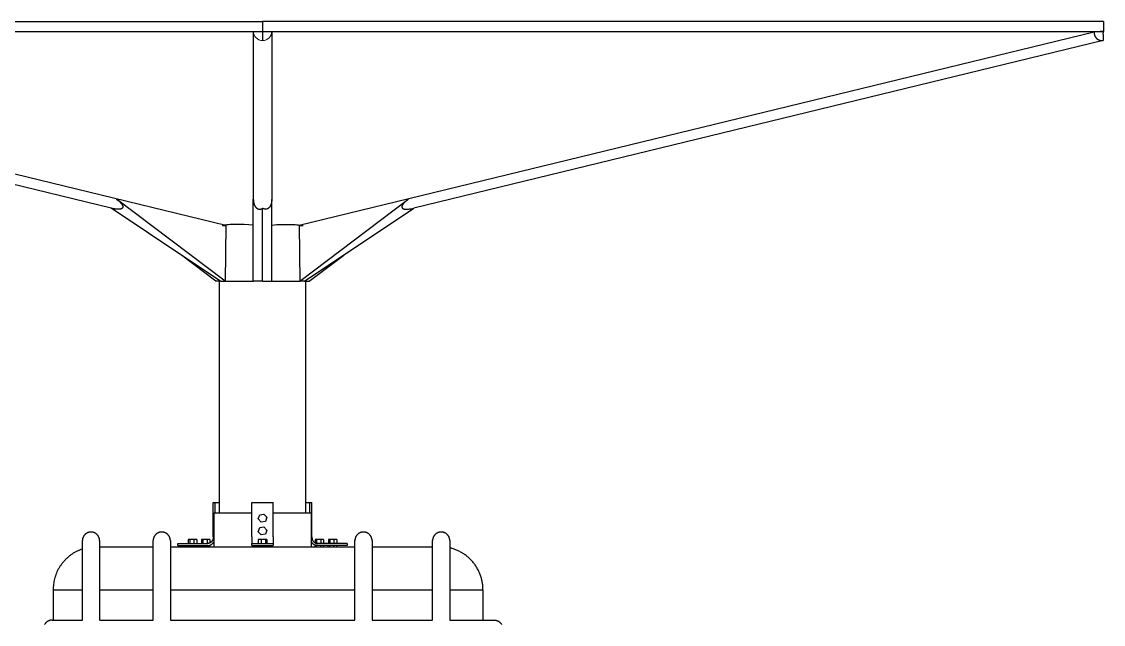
# Model space of a CAD drawing. Header units: millimetres. Extents: x 1.5 to 37.9, y -0.3 to 12.6.
# Drawn here: x 10.116 to 12.633, y 6.262 to 7.665 of the extents above; entities that cross this region are included whole.
import ezdxf

# ---------------------------------------------------------------- set-up
doc = ezdxf.new("R2010")
doc.units = ezdxf.units.MM
doc.layers.add('0.2', color=6, linetype='Continuous', lineweight=15)
doc.layers.add('0.3', color=4, linetype='Continuous', lineweight=20)

msp = doc.modelspace()

# ---------------------------------------------------------------- linework, layer by layer
at = {"layer": '0.2', "lineweight": -3}
for points in [[(10.1891, 6.3431), (10.1891, 6.3431), (10.1892, 6.3431), (10.1892, 6.3431), (10.1892, 6.3431), (10.1894, 6.3431), (10.1902, 6.3431), (10.1934, 6.3431), (10.2069, 6.3431), (10.2572, 6.3431)], [(10.2972, 6.3431), (10.422, 6.3431)], [(10.4622, 6.3431), (10.8912, 6.3431)], [(10.9314, 6.3431), (11.0725, 6.3431)], [(11.1122, 6.3431), (11.1684, 6.3431), (11.1842, 6.3431), (11.188, 6.3431), (11.1889, 6.3431), (11.1891, 6.3431), (11.1891, 6.3431), (11.1891, 6.3431), (11.1891, 6.3431), (11.1891, 6.3431)]]:
    msp.add_lwpolyline(points, dxfattribs=at)
at = {"layer": '0.3', "lineweight": -3}
for points in [[(8.7201, 7.6652), (10.6763, 7.6652)], [(12.6326, 7.6652), (10.6763, 7.6652)], [(10.6763, 7.6652), (10.6763, 7.6426)], [(12.6326, 7.6652), (12.6326, 7.6426)], [(8.7204, 7.6426), (10.6763, 7.6426)], [(10.591, 7.1907), (8.7414, 7.6408)], [(10.655, 7.2523), (10.6549, 7.6426)], [(10.6763, 7.6426), (10.6763, 7.6212)], [(10.6763, 7.6426), (12.6326, 7.6426)], [(10.6978, 7.6426), (10.6979, 7.2523)], [(12.6109, 7.6405), (10.7615, 7.1905)], [(12.6326, 7.6426), (12.6274, 7.6426), (12.625, 7.6426), (12.6203, 7.6418), (12.6109, 7.6405)], [(12.6109, 7.6405), (12.6109, 7.64), (12.6109, 7.6394), (12.611, 7.6389), (12.611, 7.6383), (12.6111, 7.6378), (12.6112, 7.6373), (12.6112, 7.6367), (12.6113, 7.6362), (12.6115, 7.6357), (12.6116, 7.6352), (12.6117, 7.6347), (12.6119, 7.6342), (12.612, 7.6337), (12.6122, 7.6332), (12.6124, 7.6327), (12.6126, 7.6323), (12.6128, 7.6318), (12.613, 7.6313), (12.6132, 7.6309), (12.6135, 7.6304), (12.6137, 7.63), (12.614, 7.6296), (12.6143, 7.6291), (12.6146, 7.6287), (12.6149, 7.6283), (12.6152, 7.6279), (12.6155, 7.6275), (12.6158, 7.6272), (12.6162, 7.6268), (12.6165, 7.6264), (12.6169, 7.6261), (12.6172, 7.6257), (12.6177, 7.6254), (12.6181, 7.625), (12.6185, 7.6247), (12.6189, 7.6244), (12.6194, 7.6241), (12.6198, 7.6238), (12.6203, 7.6236), (12.6207, 7.6233), (12.6212, 7.6231), (12.6216, 7.6228), (12.6221, 7.6226), (12.6226, 7.6224), (12.6231, 7.6222), (12.6235, 7.6221), (12.624, 7.6219), (12.6245, 7.6218), (12.625, 7.6216), (12.6255, 7.6215), (12.626, 7.6214), (12.6265, 7.6213), (12.627, 7.6212), (12.6275, 7.6212), (12.628, 7.6211), (12.6285, 7.6211), (12.629, 7.6211), (12.6295, 7.621), (12.63, 7.621), (12.6305, 7.6211), (12.631, 7.6211), (12.6315, 7.6211), (12.632, 7.6212), (12.6325, 7.6212)], [(12.6325, 7.6356), (12.6326, 7.6426)], [(12.6325, 7.6356), (12.6325, 7.6212)], [(10.3244, 7.2307), (8.7201, 7.621)], [(12.6325, 7.6211), (11.0284, 7.2307)], [(10.3369, 7.2523), (10.3419, 7.2478), (10.3443, 7.2456), (10.3454, 7.2444), (10.3465, 7.2433), (10.347, 7.2428), (10.3474, 7.2422), (10.3479, 7.2416), (10.3484, 7.241), (10.3489, 7.2404), (10.3494, 7.2397), (10.3496, 7.2393), (10.3498, 7.239), (10.35, 7.2386), (10.3502, 7.2383), (10.3504, 7.2379), (10.3506, 7.2375), (10.3508, 7.2372), (10.3509, 7.2368), (10.351, 7.2366), (10.3511, 7.2365), (10.3511, 7.2363), (10.3512, 7.2361), (10.3513, 7.2359), (10.3513, 7.2357), (10.3514, 7.2356), (10.3514, 7.2354), (10.3514, 7.2352), (10.3515, 7.235), (10.3515, 7.2348), (10.3515, 7.2347), (10.3515, 7.2345), (10.3515, 7.2343), (10.3515, 7.2341), (10.3515, 7.234), (10.3515, 7.2339), (10.3515, 7.2338), (10.3515, 7.2337), (10.3515, 7.2336), (10.3515, 7.2335), (10.3515, 7.2335), (10.3515, 7.2334), (10.3515, 7.2333), (10.3515, 7.2332), (10.3514, 7.2331), (10.3514, 7.233), (10.3514, 7.233), (10.3514, 7.2329), (10.3514, 7.2328), (10.3513, 7.2327), (10.3513, 7.2326), (10.3513, 7.2326), (10.3512, 7.2325), (10.3512, 7.2324), (10.3512, 7.2323), (10.3511, 7.2322), (10.3511, 7.2322), (10.3511, 7.2321), (10.351, 7.232), (10.351, 7.232), (10.3509, 7.2319), (10.3509, 7.2318), (10.3509, 7.2317), (10.3508, 7.2317), (10.3508, 7.2316), (10.3507, 7.2315), (10.3507, 7.2315), (10.3506, 7.2314), (10.3506, 7.2314), (10.3505, 7.2313), (10.3504, 7.2312), (10.3504, 7.2312), (10.3503, 7.2311), (10.3503, 7.2311), (10.3502, 7.231), (10.3501, 7.2309), (10.3499, 7.2308), (10.3498, 7.2307), (10.3497, 7.2306), (10.3495, 7.2305), (10.3494, 7.2304), (10.3492, 7.2303), (10.3491, 7.2302), (10.3489, 7.2301), (10.3487, 7.23), (10.3485, 7.2299), (10.3484, 7.2299), (10.3482, 7.2298), (10.348, 7.2297), (10.3478, 7.2296), (10.3476, 7.2296), (10.3474, 7.2295), (10.3472, 7.2294), (10.3468, 7.2293), (10.3464, 7.2292), (10.346, 7.2291), (10.3455, 7.2291), (10.3451, 7.229), (10.3446, 7.2289), (10.3441, 7.2289), (10.3436, 7.2288), (10.3431, 7.2288), (10.3421, 7.2287), (10.3411, 7.2287), (10.34, 7.2287), (10.339, 7.2288), (10.3379, 7.2288), (10.3368, 7.2289), (10.3347, 7.2291), (10.3326, 7.2294), (10.3307, 7.2297), (10.3273, 7.2303), (10.3249, 7.2307)], [(10.5893, 7.0608), (10.3369, 7.2523)], [(10.6548, 7.2523), (10.6549, 7.2501), (10.655, 7.249), (10.6551, 7.2478), (10.6553, 7.2467), (10.6554, 7.2456), (10.6556, 7.2444), (10.6559, 7.2433), (10.6561, 7.2422), (10.6563, 7.2416), (10.6565, 7.241), (10.6567, 7.2404), (10.6569, 7.2397), (10.6572, 7.239), (10.6575, 7.2383), (10.6578, 7.2375), (10.658, 7.2372), (10.6582, 7.2368), (10.6584, 7.2365), (10.6586, 7.2361), (10.6588, 7.2357), (10.659, 7.2354), (10.6593, 7.235), (10.6595, 7.2347), (10.6597, 7.2343), (10.66, 7.234), (10.6603, 7.2336), (10.6605, 7.2333), (10.6608, 7.233), (10.6611, 7.2326), (10.6614, 7.2323), (10.6618, 7.232), (10.6621, 7.2317), (10.6624, 7.2314), (10.6627, 7.2312), (10.663, 7.2309), (10.6633, 7.2307), (10.6637, 7.2305), (10.664, 7.2303), (10.6643, 7.2301), (10.6646, 7.2299), (10.6649, 7.2298), (10.6652, 7.2296), (10.6655, 7.2295), (10.6659, 7.2294), (10.6662, 7.2293), (10.6665, 7.2292), (10.6668, 7.2291), (10.6671, 7.229), (10.6674, 7.2289), (10.6677, 7.2289), (10.668, 7.2288), (10.6683, 7.2288), (10.6686, 7.2288), (10.6689, 7.2287), (10.6692, 7.2287), (10.6694, 7.2287), (10.6697, 7.2287), (10.67, 7.2287), (10.6703, 7.2288), (10.6705, 7.2288), (10.6708, 7.2288), (10.6711, 7.2288), (10.6713, 7.2289), (10.6716, 7.2289), (10.6718, 7.229), (10.6721, 7.229), (10.6723, 7.2291), (10.6725, 7.2292), (10.6728, 7.2292), (10.6732, 7.2294), (10.6736, 7.2295), (10.674, 7.2297), (10.6744, 7.2298), (10.6748, 7.23), (10.6751, 7.2301), (10.6754, 7.2303), (10.6756, 7.2304), (10.6764, 7.2309)], [(10.6548, 7.0608), (10.6548, 7.2523)], [(10.6979, 7.2515), (10.6979, 7.2505), (10.6978, 7.2495), (10.6978, 7.2484), (10.6977, 7.2474), (10.6975, 7.2463), (10.6974, 7.2452), (10.6971, 7.244), (10.6969, 7.2429), (10.6968, 7.2424), (10.6966, 7.2419), (10.6965, 7.2413), (10.6963, 7.2407), (10.696, 7.24), (10.6958, 7.2393), (10.6955, 7.2386), (10.6952, 7.2379), (10.6949, 7.2372), (10.6947, 7.2369), (10.6945, 7.2365), (10.6943, 7.2361), (10.6941, 7.2358), (10.6939, 7.2354), (10.6937, 7.2351), (10.6935, 7.2347), (10.6932, 7.2344), (10.693, 7.234), (10.6927, 7.2337), (10.6925, 7.2333), (10.6922, 7.233), (10.6919, 7.2327), (10.6916, 7.2324), (10.6913, 7.2321), (10.691, 7.2318), (10.6907, 7.2315), (10.6903, 7.2312), (10.69, 7.2309), (10.6897, 7.2307), (10.6894, 7.2305), (10.6891, 7.2303), (10.6887, 7.2301), (10.6884, 7.2299), (10.6881, 7.2297), (10.6878, 7.2296), (10.6875, 7.2294), (10.6872, 7.2293), (10.6869, 7.2292), (10.6865, 7.2291), (10.6862, 7.229), (10.6859, 7.2289), (10.6856, 7.2288), (10.6853, 7.2288), (10.685, 7.2287), (10.6847, 7.2287), (10.6844, 7.2286), (10.6841, 7.2286), (10.6838, 7.2286), (10.6836, 7.2286), (10.6833, 7.2286), (10.683, 7.2286), (10.6827, 7.2286), (10.6824, 7.2286), (10.6822, 7.2287), (10.6819, 7.2287), (10.6816, 7.2288), (10.6814, 7.2288), (10.6811, 7.2288), (10.6809, 7.2289), (10.6806, 7.229), (10.6804, 7.229), (10.6802, 7.2291), (10.6799, 7.2292), (10.6795, 7.2293), (10.6791, 7.2295), (10.6787, 7.2296), (10.6783, 7.2298), (10.6779, 7.23), (10.6776, 7.2301), (10.6773, 7.2303), (10.6771, 7.2304), (10.6763, 7.2309)], [(10.6979, 7.0608), (10.6979, 7.2516)], [(10.7634, 7.0609), (11.0147, 7.2515)], [(11.0157, 7.2523), (11.0146, 7.2515), (11.0121, 7.2495), (11.0109, 7.2484), (11.0097, 7.2474), (11.0085, 7.2463), (11.0074, 7.2452), (11.0063, 7.244), (11.0052, 7.2429), (11.0048, 7.2424), (11.0043, 7.2419), (11.0039, 7.2413), (11.0034, 7.2407), (11.0029, 7.24), (11.0027, 7.2397), (11.0025, 7.2393), (11.0022, 7.239), (11.002, 7.2386), (11.0018, 7.2383), (11.0016, 7.2379), (11.0014, 7.2376), (11.0013, 7.2372), (11.0011, 7.2369), (11.001, 7.2367), (11.001, 7.2365), (11.0009, 7.2363), (11.0009, 7.2361), (11.0008, 7.236), (11.0007, 7.2358), (11.0007, 7.2356), (11.0006, 7.2354), (11.0006, 7.2353), (11.0006, 7.2351), (11.0005, 7.2349), (11.0005, 7.2347), (11.0005, 7.2345), (11.0005, 7.2344), (11.0005, 7.2342), (11.0005, 7.234), (11.0005, 7.2339), (11.0005, 7.2338), (11.0005, 7.2337), (11.0005, 7.2336), (11.0005, 7.2335), (11.0005, 7.2334), (11.0005, 7.2333), (11.0005, 7.2333), (11.0005, 7.2332), (11.0006, 7.2331), (11.0006, 7.233), (11.0006, 7.2329), (11.0006, 7.2329), (11.0006, 7.2328), (11.0007, 7.2327), (11.0007, 7.2326), (11.0007, 7.2325), (11.0007, 7.2325), (11.0008, 7.2324), (11.0008, 7.2323), (11.0008, 7.2322), (11.0009, 7.2321), (11.0009, 7.2321), (11.001, 7.232), (11.001, 7.2319), (11.001, 7.2318), (11.0011, 7.2318), (11.0011, 7.2317), (11.0012, 7.2316), (11.0012, 7.2315), (11.0013, 7.2315), (11.0013, 7.2314), (11.0014, 7.2313), (11.0015, 7.2313), (11.0015, 7.2312), (11.0016, 7.2311), (11.0016, 7.2311), (11.0017, 7.231), (11.0018, 7.2309), (11.0018, 7.2309), (11.0019, 7.2308), (11.002, 7.2308), (11.002, 7.2307), (11.0022, 7.2306), (11.0023, 7.2305), (11.0025, 7.2304), (11.0026, 7.2303), (11.0028, 7.2302), (11.003, 7.2301), (11.0031, 7.23), (11.0033, 7.2299), (11.0035, 7.2298), (11.0037, 7.2297), (11.0039, 7.2297), (11.0041, 7.2296), (11.0043, 7.2295), (11.0045, 7.2294), (11.0047, 7.2294), (11.0049, 7.2293), (11.0053, 7.2292), (11.0058, 7.2291), (11.0062, 7.229), (11.0067, 7.2289), (11.0072, 7.2288), (11.0077, 7.2288), (11.0082, 7.2287), (11.0087, 7.2287), (11.0093, 7.2286), (11.0098, 7.2286), (11.0109, 7.2286), (11.012, 7.2286), (11.0131, 7.2286), (11.0143, 7.2287), (11.0154, 7.2288), (11.0165, 7.2289), (11.0188, 7.2292), (11.0209, 7.2295), (11.0229, 7.2298), (11.0283, 7.2309)], [(10.3243, 7.2309), (10.325, 7.2307)], [(10.4976, 7.1149), (10.3243, 7.2309)], [(10.3365, 7.229), (10.3364, 7.2289), (10.3363, 7.2289), (10.3363, 7.2289), (10.3362, 7.2288), (10.3361, 7.2288), (10.336, 7.2288), (10.3359, 7.2288), (10.3359, 7.2287), (10.3358, 7.2287), (10.3357, 7.2287), (10.3356, 7.2287), (10.3355, 7.2287), (10.3354, 7.2287), (10.3353, 7.2286), (10.3351, 7.2286), (10.3349, 7.2286), (10.3347, 7.2286), (10.3345, 7.2286), (10.3343, 7.2286), (10.334, 7.2286), (10.3338, 7.2286), (10.3333, 7.2287)], [(10.6763, 7.0608), (10.6764, 7.2309)], [(10.7741, 7.0608), (11.0283, 7.2309)], [(10.6548, 7.1919), (10.6441, 7.1926), (10.6338, 7.1931), (10.6238, 7.1934), (10.6144, 7.1934), (10.6055, 7.1931), (10.6013, 7.1929), (10.5972, 7.1926), (10.5933, 7.1922), (10.5896, 7.1918), (10.5861, 7.1913), (10.5827, 7.1908)], [(10.5828, 7.1908), (10.5867, 7.1908), (10.591, 7.1907)], [(10.5911, 7.1905), (10.5893, 7.0608)], [(10.6984, 7.1919), (10.7092, 7.1927), (10.7195, 7.1931), (10.7295, 7.1934), (10.7389, 7.1933), (10.7479, 7.1931), (10.7521, 7.1928), (10.7561, 7.1925), (10.76, 7.1922), (10.7637, 7.1917), (10.7672, 7.1912), (10.7705, 7.1907)], [(10.7615, 7.1905), (10.7662, 7.1906), (10.7705, 7.1907)], [(10.7615, 7.1905), (10.7633, 7.0608)], [(10.5677, 7.0608), (10.4874, 7.1218)], [(10.5785, 7.0608), (10.4976, 7.1149)], [(10.7849, 7.0608), (10.8652, 7.1217)], [(10.5785, 7.0608), (10.5677, 7.0608)], [(10.5763, 6.522), (10.5763, 7.0608)], [(10.5785, 7.0608), (10.5893, 7.0608)], [(10.5893, 7.0608), (10.6549, 7.0608)], [(10.6763, 7.0608), (10.6548, 7.0608)], [(10.6763, 7.0608), (10.6979, 7.0608)], [(10.6979, 7.0608), (10.7633, 7.0608)], [(10.7741, 7.0608), (10.7633, 7.0608)], [(10.7741, 7.0608), (10.7849, 7.0608)], [(10.7763, 7.0608), (10.7763, 6.5223)], [(10.5617, 6.5458), (10.5661, 6.5458)], [(10.5617, 6.4658), (10.5617, 6.5458)], [(10.5661, 6.5458), (10.5767, 6.5458)], [(10.5661, 6.522), (10.5661, 6.5458)], [(10.6514, 6.5458), (10.7014, 6.5458)], [(10.6514, 6.4658), (10.6514, 6.5458)], [(10.7014, 6.4658), (10.7014, 6.5458)], [(10.7763, 6.5458), (10.7866, 6.5458)], [(10.7866, 6.5458), (10.791, 6.5458)], [(10.7866, 6.5221), (10.7866, 6.5458)], [(10.791, 6.4658), (10.791, 6.5458)], [(10.5634, 6.4431), (10.5634, 6.522)], [(10.5634, 6.522), (10.5634, 6.522), (10.5634, 6.522), (10.5634, 6.522), (10.5635, 6.522), (10.5638, 6.522), (10.5648, 6.522), (10.5691, 6.522), (10.5873, 6.522), (10.6517, 6.522)], [(10.6697, 6.5172), (10.6795, 6.5192)], [(10.6795, 6.5192), (10.6861, 6.5117)], [(10.7014, 6.522), (10.7656, 6.522), (10.7837, 6.522), (10.788, 6.522), (10.789, 6.522), (10.7892, 6.522), (10.7893, 6.522), (10.7893, 6.522), (10.7893, 6.522), (10.7893, 6.522)], [(10.7893, 6.522), (10.7893, 6.4431)], [(10.6665, 6.5077), (10.6697, 6.5172)], [(10.673, 6.5002), (10.6665, 6.5077)], [(10.6829, 6.5022), (10.673, 6.5002)], [(10.6861, 6.5117), (10.6829, 6.5022)], [(10.2772, 6.4773), (10.2765, 6.4773), (10.2759, 6.4772), (10.2753, 6.4772), (10.2747, 6.4771), (10.274, 6.477), (10.2734, 6.4769), (10.2728, 6.4768), (10.2722, 6.4767), (10.2716, 6.4765), (10.271, 6.4763), (10.2703, 6.4761), (10.2697, 6.4759), (10.2691, 6.4756), (10.2685, 6.4753), (10.2679, 6.475), (10.2673, 6.4747), (10.2667, 6.4743), (10.2662, 6.474), (10.2656, 6.4736), (10.2651, 6.4732), (10.2648, 6.473), (10.2645, 6.4728), (10.264, 6.4723), (10.2635, 6.4719), (10.263, 6.4714), (10.2625, 6.4709), (10.262, 6.4704), (10.2616, 6.4699), (10.2612, 6.4693), (10.2608, 6.4688), (10.2604, 6.4682), (10.26, 6.4676), (10.2597, 6.4671), (10.2594, 6.4665), (10.2591, 6.4659), (10.2588, 6.4653), (10.2586, 6.4646), (10.2583, 6.464), (10.2581, 6.4634), (10.2579, 6.4628), (10.2578, 6.4622), (10.2576, 6.4616), (10.2575, 6.461), (10.2574, 6.4604), (10.2573, 6.4597), (10.2572, 6.4591), (10.2572, 6.4585), (10.2572, 6.4579), (10.2572, 6.4573)], [(10.2972, 6.4573), (10.2972, 6.4579), (10.2971, 6.4585), (10.2971, 6.4591), (10.297, 6.4597), (10.2969, 6.4604), (10.2968, 6.461), (10.2967, 6.4616), (10.2966, 6.4622), (10.2964, 6.4628), (10.2962, 6.4634), (10.296, 6.464), (10.2958, 6.4646), (10.2955, 6.4653), (10.2952, 6.4659), (10.2949, 6.4665), (10.2946, 6.4671), (10.2943, 6.4676), (10.2939, 6.4682), (10.2935, 6.4688), (10.2931, 6.4693), (10.2927, 6.4699), (10.2923, 6.4704), (10.2918, 6.4709), (10.2913, 6.4714), (10.2908, 6.4719), (10.2903, 6.4723), (10.2898, 6.4728), (10.2895, 6.473), (10.2893, 6.4732), (10.2887, 6.4736), (10.2882, 6.474), (10.2876, 6.4743), (10.287, 6.4747), (10.2864, 6.475), (10.2858, 6.4753), (10.2852, 6.4756), (10.2846, 6.4759), (10.284, 6.4761), (10.2834, 6.4763), (10.2827, 6.4765), (10.2821, 6.4767), (10.2815, 6.4768), (10.2809, 6.4769), (10.2803, 6.477), (10.2797, 6.4771), (10.279, 6.4772), (10.2784, 6.4772), (10.2778, 6.4773), (10.2772, 6.4773)], [(10.4418, 6.4773), (10.4412, 6.4773), (10.4405, 6.4772), (10.4399, 6.4772), (10.4393, 6.4771), (10.4387, 6.477), (10.4381, 6.4769), (10.4375, 6.4768), (10.4369, 6.4767), (10.4362, 6.4765), (10.4356, 6.4763), (10.435, 6.4761), (10.4344, 6.4759), (10.4337, 6.4756), (10.4331, 6.4753), (10.4325, 6.475), (10.432, 6.4747), (10.4314, 6.4743), (10.4308, 6.474), (10.4302, 6.4736), (10.4297, 6.4732), (10.4294, 6.473), (10.4291, 6.4728), (10.4286, 6.4723), (10.4281, 6.4719), (10.4276, 6.4714), (10.4271, 6.4709), (10.4267, 6.4704), (10.4262, 6.4699), (10.4258, 6.4693), (10.4254, 6.4688), (10.425, 6.4682), (10.4247, 6.4676), (10.4243, 6.4671), (10.424, 6.4665), (10.4237, 6.4659), (10.4234, 6.4653), (10.4232, 6.4646), (10.423, 6.464), (10.4228, 6.4634), (10.4226, 6.4628), (10.4224, 6.4622), (10.4223, 6.4616), (10.4221, 6.461), (10.422, 6.4604), (10.4219, 6.4597), (10.4219, 6.4591), (10.4218, 6.4585), (10.4218, 6.4579), (10.4218, 6.4573)], [(10.4618, 6.4573), (10.4618, 6.4579), (10.4618, 6.4585), (10.4617, 6.4591), (10.4616, 6.4597), (10.4616, 6.4604), (10.4614, 6.461), (10.4613, 6.4616), (10.4612, 6.4622), (10.461, 6.4628), (10.4608, 6.4634), (10.4606, 6.464), (10.4604, 6.4646), (10.4601, 6.4653), (10.4599, 6.4659), (10.4596, 6.4665), (10.4592, 6.4671), (10.4589, 6.4676), (10.4585, 6.4682), (10.4582, 6.4688), (10.4578, 6.4693), (10.4573, 6.4699), (10.4569, 6.4704), (10.4564, 6.4709), (10.456, 6.4714), (10.4555, 6.4719), (10.455, 6.4723), (10.4544, 6.4728), (10.4542, 6.473), (10.4539, 6.4732), (10.4534, 6.4736), (10.4528, 6.474), (10.4522, 6.4743), (10.4516, 6.4747), (10.451, 6.475), (10.4504, 6.4753), (10.4498, 6.4756), (10.4492, 6.4759), (10.4486, 6.4761), (10.448, 6.4763), (10.4474, 6.4765), (10.4467, 6.4767), (10.4461, 6.4768), (10.4455, 6.4769), (10.4449, 6.477), (10.4443, 6.4771), (10.4437, 6.4772), (10.443, 6.4772), (10.4424, 6.4773), (10.4418, 6.4773)], [(10.6665, 6.478), (10.6697, 6.4875)], [(10.673, 6.4705), (10.6665, 6.478)], [(10.6697, 6.4875), (10.6795, 6.4894)], [(10.6829, 6.4724), (10.673, 6.4705)], [(10.6795, 6.4894), (10.6861, 6.4819)], [(10.6861, 6.4819), (10.6829, 6.4724)], [(10.9112, 6.4773), (10.9105, 6.4773), (10.9099, 6.4772), (10.9093, 6.4772), (10.9087, 6.4771), (10.908, 6.477), (10.9074, 6.4769), (10.9068, 6.4768), (10.9062, 6.4767), (10.9056, 6.4765), (10.905, 6.4763), (10.9043, 6.4761), (10.9037, 6.4759), (10.9031, 6.4756), (10.9025, 6.4753), (10.9019, 6.475), (10.9013, 6.4747), (10.9007, 6.4743), (10.9001, 6.474), (10.8996, 6.4736), (10.8991, 6.4732), (10.8988, 6.473), (10.8985, 6.4728), (10.898, 6.4723), (10.8975, 6.4719), (10.897, 6.4714), (10.8965, 6.4709), (10.896, 6.4704), (10.8956, 6.4699), (10.8952, 6.4693), (10.8948, 6.4688), (10.8944, 6.4682), (10.894, 6.4676), (10.8937, 6.4671), (10.8934, 6.4665), (10.8931, 6.4659), (10.8928, 6.4653), (10.8926, 6.4646), (10.8923, 6.464), (10.8921, 6.4634), (10.8919, 6.4628), (10.8918, 6.4622), (10.8916, 6.4616), (10.8915, 6.461), (10.8914, 6.4604), (10.8913, 6.4597), (10.8912, 6.4591), (10.8912, 6.4585), (10.8912, 6.4579), (10.8912, 6.4573)], [(10.9312, 6.4573), (10.9311, 6.4579), (10.9311, 6.4585), (10.9311, 6.4591), (10.931, 6.4597), (10.9309, 6.4604), (10.9308, 6.461), (10.9307, 6.4616), (10.9305, 6.4622), (10.9304, 6.4628), (10.9302, 6.4634), (10.93, 6.464), (10.9298, 6.4646), (10.9295, 6.4653), (10.9292, 6.4659), (10.9289, 6.4665), (10.9286, 6.4671), (10.9283, 6.4676), (10.9279, 6.4682), (10.9275, 6.4688), (10.9271, 6.4693), (10.9267, 6.4699), (10.9263, 6.4704), (10.9258, 6.4709), (10.9253, 6.4714), (10.9248, 6.4719), (10.9243, 6.4723), (10.9238, 6.4728), (10.9235, 6.473), (10.9233, 6.4732), (10.9227, 6.4736), (10.9222, 6.474), (10.9216, 6.4743), (10.921, 6.4747), (10.9204, 6.475), (10.9198, 6.4753), (10.9192, 6.4756), (10.9186, 6.4759), (10.918, 6.4761), (10.9174, 6.4763), (10.9167, 6.4765), (10.9161, 6.4767), (10.9155, 6.4768), (10.9149, 6.4769), (10.9143, 6.477), (10.9137, 6.4771), (10.913, 6.4772), (10.9124, 6.4772), (10.9118, 6.4773), (10.9112, 6.4773)], [(11.0919, 6.4773), (11.0913, 6.4773), (11.0907, 6.4772), (11.09, 6.4772), (11.0894, 6.4771), (11.0888, 6.477), (11.0882, 6.4769), (11.0876, 6.4768), (11.087, 6.4767), (11.0864, 6.4765), (11.0857, 6.4763), (11.0851, 6.4761), (11.0845, 6.4759), (11.0839, 6.4756), (11.0833, 6.4753), (11.0827, 6.475), (11.0821, 6.4747), (11.0815, 6.4743), (11.0809, 6.474), (11.0804, 6.4736), (11.0798, 6.4732), (11.0795, 6.473), (11.0793, 6.4728), (11.0787, 6.4723), (11.0782, 6.4719), (11.0778, 6.4714), (11.0773, 6.4709), (11.0768, 6.4704), (11.0764, 6.4699), (11.076, 6.4693), (11.0756, 6.4688), (11.0752, 6.4682), (11.0748, 6.4676), (11.0745, 6.4671), (11.0742, 6.4665), (11.0739, 6.4659), (11.0736, 6.4653), (11.0733, 6.4646), (11.0731, 6.464), (11.0729, 6.4634), (11.0727, 6.4628), (11.0725, 6.4622), (11.0724, 6.4616), (11.0723, 6.461), (11.0722, 6.4604), (11.0721, 6.4597), (11.072, 6.4591), (11.072, 6.4585), (11.0719, 6.4579), (11.0719, 6.4573)], [(11.1119, 6.4573), (11.1119, 6.4579), (11.1119, 6.4585), (11.1118, 6.4591), (11.1118, 6.4597), (11.1117, 6.4604), (11.1116, 6.461), (11.1115, 6.4616), (11.1113, 6.4622), (11.1112, 6.4628), (11.111, 6.4634), (11.1108, 6.464), (11.1105, 6.4646), (11.1103, 6.4653), (11.11, 6.4659), (11.1097, 6.4665), (11.1094, 6.4671), (11.109, 6.4676), (11.1087, 6.4682), (11.1083, 6.4688), (11.1079, 6.4693), (11.1075, 6.4699), (11.107, 6.4704), (11.1066, 6.4709), (11.1061, 6.4714), (11.1056, 6.4719), (11.1051, 6.4723), (11.1046, 6.4728), (11.1043, 6.473), (11.104, 6.4732), (11.1035, 6.4736), (11.1029, 6.474), (11.1024, 6.4743), (11.1018, 6.4747), (11.1012, 6.475), (11.1006, 6.4753), (11.1, 6.4756), (11.0993, 6.4759), (11.0987, 6.4761), (11.0981, 6.4763), (11.0975, 6.4765), (11.0969, 6.4767), (11.0963, 6.4768), (11.0957, 6.4769), (11.0951, 6.477), (11.0944, 6.4771), (11.0938, 6.4772), (11.0932, 6.4772), (11.0926, 6.4773), (11.0919, 6.4773)], [(10.2572, 6.2725), (10.2572, 6.4573)], [(10.2972, 6.4573), (10.2972, 6.2729)], [(10.2972, 6.4431), (10.4223, 6.4431)], [(10.4218, 6.2724), (10.4218, 6.4573)], [(10.4618, 6.4573), (10.4618, 6.2724)], [(10.462, 6.4431), (10.8916, 6.4431)], [(10.4795, 6.4458), (10.4795, 6.4508)], [(10.4795, 6.4508), (10.5487, 6.4508)], [(10.4795, 6.4458), (10.5487, 6.4458)], [(10.5068, 6.4601), (10.5036, 6.4601)], [(10.5036, 6.4601), (10.5036, 6.4508)], [(10.5036, 6.4431), (10.5036, 6.4458)], [(10.5167, 6.4601), (10.5068, 6.4601)], [(10.5068, 6.4601), (10.5068, 6.4508)], [(10.5068, 6.4433), (10.5068, 6.4458)], [(10.5167, 6.4601), (10.5167, 6.4508)], [(10.5233, 6.4601), (10.5167, 6.4601)], [(10.5167, 6.4431), (10.5167, 6.4458)], [(10.5233, 6.4601), (10.5233, 6.4508)], [(10.5233, 6.4431), (10.5233, 6.4458)], [(10.5373, 6.4601), (10.5341, 6.4601)], [(10.5341, 6.4601), (10.5341, 6.4508)], [(10.5341, 6.4431), (10.5341, 6.4458)], [(10.5471, 6.4601), (10.5373, 6.4601)], [(10.5373, 6.4601), (10.5373, 6.4508)], [(10.5373, 6.4432), (10.5373, 6.4458)], [(10.5471, 6.4601), (10.5471, 6.4508)], [(10.5537, 6.4601), (10.5471, 6.4601)], [(10.5471, 6.4431), (10.5471, 6.4458)], [(10.5617, 6.4658), (10.5617, 6.4654), (10.5617, 6.4651), (10.5617, 6.4648), (10.5617, 6.4644), (10.5616, 6.4641), (10.5616, 6.4637), (10.5616, 6.4634), (10.5615, 6.463), (10.5615, 6.4627), (10.5614, 6.4623), (10.5613, 6.462), (10.5612, 6.4616), (10.5611, 6.4613), (10.561, 6.4609), (10.5609, 6.4606), (10.5608, 6.4602), (10.5607, 6.4599), (10.5606, 6.4596), (10.5604, 6.4592), (10.5603, 6.4589), (10.5601, 6.4585), (10.56, 6.4582), (10.5598, 6.4579), (10.5596, 6.4576), (10.5594, 6.4572), (10.5592, 6.4569), (10.559, 6.4566), (10.5588, 6.4563), (10.5586, 6.456), (10.5584, 6.4557), (10.5582, 6.4554), (10.5579, 6.4552), (10.5577, 6.4549), (10.5574, 6.4546), (10.5572, 6.4544), (10.5569, 6.4541), (10.5567, 6.4539), (10.5564, 6.4536), (10.5561, 6.4534), (10.5558, 6.4532), (10.5556, 6.453), (10.5553, 6.4528), (10.555, 6.4526), (10.5547, 6.4524), (10.5544, 6.4523), (10.5541, 6.4521), (10.5538, 6.452), (10.5535, 6.4518), (10.5532, 6.4517), (10.5529, 6.4516), (10.5526, 6.4514), (10.5523, 6.4513), (10.552, 6.4512), (10.5517, 6.4512), (10.5514, 6.4511), (10.5511, 6.451), (10.5508, 6.451), (10.5505, 6.4509), (10.5502, 6.4509), (10.5499, 6.4508), (10.5496, 6.4508), (10.5493, 6.4508), (10.549, 6.4508), (10.5487, 6.4508)], [(10.5487, 6.4458), (10.5492, 6.4458), (10.5497, 6.4458), (10.5502, 6.4458), (10.5507, 6.4459), (10.5513, 6.446), (10.5518, 6.4461), (10.5523, 6.4462), (10.5528, 6.4463), (10.5531, 6.4464), (10.5533, 6.4465), (10.5536, 6.4466), (10.5538, 6.4467), (10.5541, 6.4467), (10.5544, 6.4468), (10.5546, 6.447), (10.5549, 6.4471), (10.5551, 6.4472), (10.5554, 6.4473), (10.5557, 6.4474), (10.5559, 6.4476), (10.5562, 6.4477), (10.5564, 6.4478), (10.5567, 6.448), (10.5569, 6.4481), (10.5572, 6.4483), (10.5574, 6.4484), (10.5579, 6.4488), (10.5584, 6.4491), (10.5588, 6.4495), (10.5593, 6.4499), (10.5598, 6.4503), (10.5602, 6.4508), (10.5606, 6.4512), (10.561, 6.4517), (10.5614, 6.4522), (10.5618, 6.4526), (10.5622, 6.4532), (10.5625, 6.4537), (10.5629, 6.4542), (10.5632, 6.4548), (10.5635, 6.4553)], [(10.5537, 6.4601), (10.5537, 6.4519)], [(10.5537, 6.4431), (10.5537, 6.4466)], [(10.6514, 6.4658), (10.6514, 6.4552), (10.6514, 6.4518), (10.6514, 6.451), (10.6514, 6.4508), (10.6514, 6.4508), (10.6514, 6.4508), (10.6514, 6.4508)], [(10.6514, 6.4458), (10.6514, 6.4508)], [(10.6514, 6.4508), (10.7014, 6.4508)], [(10.6514, 6.4458), (10.7014, 6.4458)], [(10.673, 6.4601), (10.6665, 6.4601)], [(10.6665, 6.4601), (10.6665, 6.4508)], [(10.6665, 6.4431), (10.6665, 6.4458)], [(10.6697, 6.4432), (10.6697, 6.4458)], [(10.673, 6.4601), (10.673, 6.4508)], [(10.6829, 6.4601), (10.673, 6.4601)], [(10.6795, 6.4431), (10.6795, 6.4458)], [(10.6829, 6.4601), (10.6829, 6.4508)], [(10.6861, 6.4601), (10.6829, 6.4601)], [(10.6861, 6.4601), (10.6861, 6.4508)], [(10.6861, 6.4431), (10.6861, 6.4458)], [(10.7014, 6.4658), (10.7014, 6.4552), (10.7014, 6.4518), (10.7014, 6.451), (10.7014, 6.4508), (10.7014, 6.4508), (10.7014, 6.4508), (10.7014, 6.4508)], [(10.7014, 6.4508), (10.7014, 6.4458)], [(10.804, 6.4458), (10.8035, 6.4458), (10.803, 6.4458), (10.8025, 6.4458), (10.802, 6.4459), (10.8015, 6.446), (10.801, 6.4461), (10.8004, 6.4462), (10.7999, 6.4463), (10.7994, 6.4465), (10.7989, 6.4466), (10.7984, 6.4468), (10.7979, 6.447), (10.7974, 6.4473), (10.7969, 6.4475), (10.7964, 6.4478), (10.7959, 6.4481), (10.7954, 6.4484), (10.7949, 6.4487), (10.7944, 6.4491), (10.794, 6.4494), (10.7935, 6.4498), (10.7931, 6.4502), (10.7926, 6.4506), (10.7922, 6.4511), (10.7918, 6.4515), (10.7914, 6.452), (10.791, 6.4525), (10.7906, 6.453), (10.7903, 6.4535), (10.7899, 6.454), (10.7896, 6.4545), (10.7893, 6.4551)], [(10.791, 6.4658), (10.791, 6.4654), (10.791, 6.4651), (10.791, 6.4648), (10.791, 6.4644), (10.7911, 6.4641), (10.7911, 6.4637), (10.7911, 6.4634), (10.7912, 6.463), (10.7912, 6.4627), (10.7913, 6.4623), (10.7914, 6.462), (10.7915, 6.4616), (10.7916, 6.4613), (10.7917, 6.4609), (10.7918, 6.4606), (10.7919, 6.4602), (10.792, 6.4599), (10.7921, 6.4596), (10.7923, 6.4592), (10.7924, 6.4589), (10.7926, 6.4585), (10.7927, 6.4582), (10.7929, 6.4579), (10.7931, 6.4576), (10.7933, 6.4572), (10.7935, 6.4569), (10.7937, 6.4566), (10.7939, 6.4563), (10.7941, 6.456), (10.7943, 6.4557), (10.7945, 6.4554), (10.7948, 6.4552), (10.795, 6.4549), (10.7953, 6.4546), (10.7955, 6.4544), (10.7958, 6.4541), (10.796, 6.4539), (10.7963, 6.4536), (10.7966, 6.4534), (10.7969, 6.4532), (10.7971, 6.453), (10.7974, 6.4528), (10.7977, 6.4526), (10.798, 6.4524), (10.7983, 6.4523), (10.7986, 6.4521), (10.7989, 6.452), (10.7992, 6.4518), (10.7995, 6.4517), (10.7998, 6.4516), (10.8001, 6.4514), (10.8004, 6.4513), (10.8007, 6.4512), (10.801, 6.4512), (10.8013, 6.4511), (10.8016, 6.451), (10.8019, 6.451), (10.8022, 6.4509), (10.8025, 6.4509), (10.8028, 6.4508), (10.8031, 6.4508), (10.8034, 6.4508), (10.8037, 6.4508), (10.804, 6.4508)], [(10.7988, 6.4432), (10.7988, 6.4467)], [(10.8021, 6.4601), (10.7989, 6.4601)], [(10.7989, 6.4601), (10.7989, 6.452)], [(10.802, 6.4431), (10.802, 6.4459)], [(10.8119, 6.4601), (10.8021, 6.4601)], [(10.8021, 6.4601), (10.8021, 6.4509)], [(10.8732, 6.4508), (10.804, 6.4508)], [(10.8732, 6.4458), (10.804, 6.4458)], [(10.8118, 6.4431), (10.8118, 6.4458)], [(10.8185, 6.4601), (10.8119, 6.4601)], [(10.8119, 6.4601), (10.8119, 6.4508)], [(10.8184, 6.4431), (10.8184, 6.4458)], [(10.8185, 6.4601), (10.8185, 6.4508)], [(10.8293, 6.4431), (10.8293, 6.4458)], [(10.8326, 6.4601), (10.8294, 6.4601)], [(10.8294, 6.4601), (10.8294, 6.4508)], [(10.8325, 6.4432), (10.8325, 6.4458)], [(10.8424, 6.4601), (10.8326, 6.4601)], [(10.8326, 6.4601), (10.8326, 6.4508)], [(10.8423, 6.4431), (10.8423, 6.4458)], [(10.849, 6.4601), (10.8424, 6.4601)], [(10.8424, 6.4601), (10.8424, 6.4508)], [(10.8489, 6.4431), (10.8489, 6.4458)], [(10.849, 6.4601), (10.849, 6.4508)], [(10.8732, 6.4508), (10.8732, 6.4458)], [(10.8912, 6.2726), (10.8912, 6.4573)], [(10.9312, 6.4573), (10.9312, 6.2724)], [(10.9312, 6.4431), (11.0723, 6.4431)], [(11.0719, 6.2726), (11.0719, 6.4573)], [(11.1119, 6.4573), (11.1119, 6.2724)], [(10.2437, 6.4322), (10.2422, 6.4314), (10.2407, 6.4306), (10.2391, 6.4297), (10.2376, 6.4288), (10.2361, 6.4279), (10.2346, 6.427), (10.2331, 6.426), (10.2317, 6.425), (10.2302, 6.4239), (10.2288, 6.4229), (10.2274, 6.4218), (10.226, 6.4207), (10.2246, 6.4195), (10.2233, 6.4184), (10.2219, 6.4172), (10.2206, 6.416), (10.2193, 6.4147), (10.2181, 6.4135), (10.2168, 6.4122), (10.2156, 6.4109), (10.2144, 6.4096), (10.2132, 6.4082), (10.2121, 6.4068), (10.2109, 6.4055), (10.2098, 6.4041), (10.2088, 6.4026), (10.2077, 6.4012), (10.2067, 6.3997), (10.2057, 6.3983), (10.2048, 6.3968), (10.2038, 6.3953), (10.2029, 6.3938), (10.202, 6.3923), (10.2012, 6.3907), (10.2004, 6.3892), (10.1996, 6.3876), (10.1981, 6.3845), (10.1967, 6.3813), (10.1955, 6.3781), (10.1943, 6.3749), (10.1933, 6.3717), (10.1924, 6.3685), (10.1916, 6.3652), (10.1909, 6.362), (10.1904, 6.3588), (10.1899, 6.3556), (10.1896, 6.3525), (10.1893, 6.3493), (10.1892, 6.3462), (10.1891, 6.3431)], [(10.2572, 6.4379), (10.2555, 6.4373), (10.2538, 6.4367), (10.2521, 6.436), (10.2504, 6.4353), (10.2487, 6.4346), (10.2471, 6.4339), (10.2454, 6.4331), (10.2437, 6.4322)], [(11.1891, 6.3431), (11.1891, 6.345), (11.1891, 6.3469), (11.189, 6.3488), (11.1889, 6.3507), (11.1887, 6.3526), (11.1885, 6.3546), (11.1883, 6.3565), (11.188, 6.3584), (11.1876, 6.3604), (11.1873, 6.3624), (11.1869, 6.3643), (11.1864, 6.3663), (11.1859, 6.3683), (11.1854, 6.3702), (11.1848, 6.3722), (11.1842, 6.3742), (11.1835, 6.3761), (11.1828, 6.3781), (11.1821, 6.38), (11.1813, 6.382), (11.1805, 6.3839), (11.1796, 6.3858), (11.1786, 6.3878), (11.1777, 6.3897), (11.1767, 6.3915), (11.1756, 6.3934), (11.1745, 6.3953), (11.1734, 6.3971), (11.1722, 6.3989), (11.1709, 6.4007), (11.1697, 6.4024), (11.1684, 6.4042), (11.167, 6.4059), (11.1656, 6.4076), (11.1642, 6.4092), (11.1627, 6.4108), (11.1612, 6.4124), (11.1597, 6.414), (11.1581, 6.4155), (11.1565, 6.417), (11.1549, 6.4185), (11.1533, 6.4199), (11.1516, 6.4213), (11.1499, 6.4226), (11.1481, 6.4239), (11.1463, 6.4252), (11.1446, 6.4264), (11.1427, 6.4276), (11.1409, 6.4287), (11.1391, 6.4298), (11.1372, 6.4308), (11.1353, 6.4319), (11.1334, 6.4328), (11.1315, 6.4337), (11.1296, 6.4346), (11.1276, 6.4354), (11.1257, 6.4362), (11.1237, 6.437), (11.1218, 6.4377), (11.1198, 6.4383), (11.1178, 6.4389), (11.1159, 6.4395), (11.1139, 6.44), (11.1119, 6.4405)], [(10.1891, 6.3431), (10.1891, 6.2724)], [(11.1891, 6.3431), (11.1891, 6.2724)], [(10.1867, 6.2724), (10.1861, 6.2724), (10.1855, 6.2724), (10.1849, 6.2723), (10.1843, 6.2723), (10.1837, 6.2722), (10.183, 6.2721), (10.1824, 6.2719), (10.1818, 6.2718), (10.1812, 6.2716), (10.1806, 6.2714), (10.18, 6.2712), (10.1794, 6.271), (10.1787, 6.2707), (10.1781, 6.2705), (10.1775, 6.2702), (10.177, 6.2699), (10.1764, 6.2695), (10.1758, 6.2692), (10.1752, 6.2688), (10.1747, 6.2684), (10.1741, 6.268), (10.1736, 6.2675), (10.1731, 6.2671), (10.1726, 6.2666), (10.1721, 6.2661), (10.1717, 6.2656), (10.1712, 6.2651), (10.171, 6.2648), (10.1708, 6.2645), (10.1704, 6.264), (10.17, 6.2634), (10.1697, 6.2628), (10.1693, 6.2622)], [(10.1867, 6.2724), (10.2572, 6.2724)], [(10.2972, 6.2724), (10.422, 6.2724)], [(10.4618, 6.2724), (10.8913, 6.2724)], [(10.9315, 6.2724), (11.072, 6.2724)], [(11.1119, 6.2724), (11.215, 6.2724)], [(11.215, 6.2724), (11.2156, 6.2724), (11.2162, 6.2724), (11.2169, 6.2723), (11.2175, 6.2723), (11.2181, 6.2722), (11.2187, 6.2721), (11.2193, 6.2719), (11.2199, 6.2718), (11.2205, 6.2716), (11.2211, 6.2714), (11.2218, 6.2712), (11.2224, 6.271), (11.223, 6.2707), (11.2236, 6.2705), (11.2242, 6.2702), (11.2248, 6.2699), (11.2254, 6.2695), (11.2259, 6.2692), (11.2265, 6.2688), (11.227, 6.2684), (11.2276, 6.268), (11.2281, 6.2675), (11.2286, 6.2671), (11.2291, 6.2666), (11.2296, 6.2661), (11.23, 6.2656), (11.2305, 6.2651), (11.2307, 6.2648), (11.2309, 6.2645), (11.2313, 6.264), (11.2317, 6.2634), (11.2321, 6.2628), (11.2324, 6.2622)]]:
    msp.add_lwpolyline(points, dxfattribs=at)
at = {"layer": '0.3'}
msp.add_arc((10.6763, 7.6426), 0.0214, 180, 0, dxfattribs=at)

doc.saveas('drawing.dxf')
